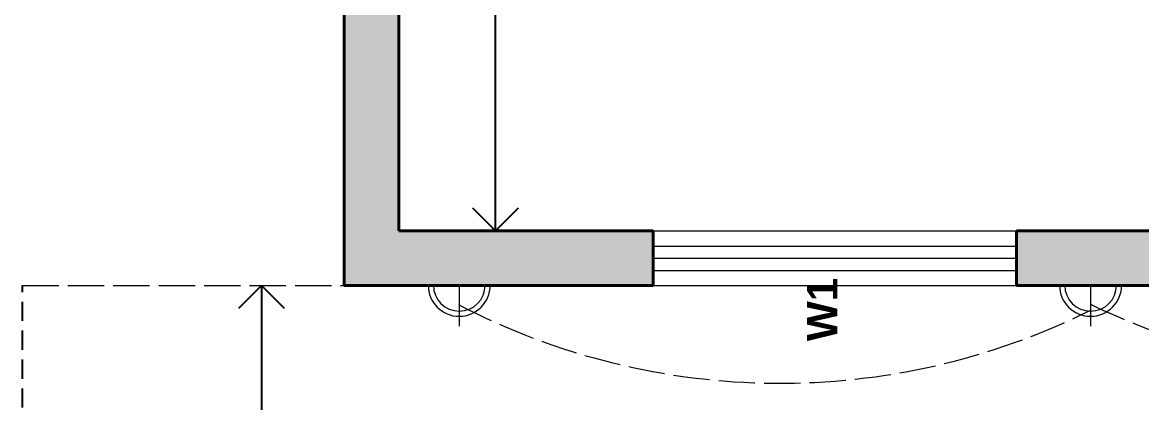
# Model space of a CAD drawing. Header units: inches. Extents: x 463 to 1759, y 367 to 863.
# Drawn here: x 463.2 to 647.9, y 501.5 to 564.2 of the extents above; entities that cross this region are included whole.
import ezdxf

# ---------------------------------------------------------------- set-up
doc = ezdxf.new("R2010")
doc.units = ezdxf.units.IN
doc.header["$LTSCALE"] = 0.5
doc.header["$MEASUREMENT"] = 0
for name, pattern in [('ACAD_ISO02W100', [15, 12, -3]), ('CONTINUA', [0]), ('HIDDEN', [9.525, 6.35, -3.175])]:
    doc.linetypes.add(name, pattern=pattern)
doc.layers.get('0').update_dxf_attribs({"true_color": 0xf5a14d})
for name, color, linetype, lineweight in [('DIMENSION', 7, 'CONTINUA', 9), ('FALSE CEILING LIGHTS', 30, 'Continuous', 20), ('Wall', 7, 'Continuous', 40), ('WALL HATCH', 251, 'Continuous', 5)]:
    doc.layers.add(name, color=color, linetype=linetype, lineweight=lineweight)
doc.layers.add('LAWN', color=170, linetype='Continuous', lineweight=5, plot=False)
doc.layers.add('Roof', color=7, linetype='HIDDEN')
doc.layers.add('WINDOW', color=7, linetype='Continuous', lineweight=13, true_color=0xff7070)
doc.styles.get("Standard").update_dxf_attribs({"font": 'arialbd.ttf'})
doc.dimstyles.new('ISO-25', dxfattribs={"dimscale": 3, "dimtxt": 2.5, "dimasz": 2.5, "dimexe": 1.25, "dimexo": 0.625, "dimtad": 0, "dimlunit": 3, "dimtxsty": 'Standard', "dimblk": 'OPEN90', "dimcen": 2.5, "dimse1": 1, "dimse2": 1, "dimclrd": 2, "dimadec": 0, "dimazin": 0, "dimtfac": 1, "dimtmove": 0, "dimatfit": 3, "dimfxl": 1, "dimarcsym": 0})

# ---------------------------------------------------------------- blocks, each defined once
blk = doc.blocks.new('_Open90')
at = {"color": 0, "linetype": 'ByBlock', "lineweight": -2}
for p, q in [((-0.5, 0.5), (0, 0)), ((0, 0), (-1, 0)), ((0, 0), (-0.5, -0.5))]:
    blk.add_line(p, q, dxfattribs=at)
blk = doc.blocks.new('*D4')
at = {"layer": 'Defpoints', "color": 0, "lineweight": 5, "transparency": 16777216}
for p in [(525.28, 673.78), (541.26, 673.78), (525.28, 529.78)]:
    blk.add_point(p, dxfattribs=at)
at = {"layer": 'DIMENSION', "color": 2, "lineweight": -2, "transparency": 16777216}
for p, q in [((541.26, 666.28), (541.26, 610.08)), ((541.26, 537.28), (541.26, 593.47))]:
    blk.add_line(p, q, dxfattribs=at)
at = {"layer": 'DIMENSION', "color": 2, "lineweight": -2, "transparency": 16777216, "xscale": 7.5, "yscale": 7.5, "zscale": 7.5}
for p, rotation in [((541.26, 673.78), 90), ((541.26, 529.78), 270)]:
    blk.add_blockref('_Open90', p, dxfattribs=dict(at, rotation=rotation))
at = {"layer": 'DIMENSION', "color": 0, "transparency": 16777216, "insert": (541.26, 601.78), "char_height": 7.5, "attachment_point": 5, "rotation": 90}
blk.add_mtext("12'", dxfattribs=at)
blk = doc.blocks.new('*D25')
at = {"layer": 'Defpoints', "color": 0, "lineweight": 5, "transparency": 16777216}
for p in [(489.74, 520.79), (489.74, 367.29), (502.62, 367.29)]:
    blk.add_point(p, dxfattribs=at)
at = {"layer": 'DIMENSION', "color": 2, "lineweight": -2, "transparency": 16777216}
for p, q in [((502.62, 513.29), (502.62, 463.82)), ((502.62, 374.79), (502.62, 424.25))]:
    blk.add_line(p, q, dxfattribs=at)
at = {"layer": 'DIMENSION', "color": 2, "lineweight": -2, "transparency": 16777216, "xscale": 7.5, "yscale": 7.5, "zscale": 7.5}
for p, rotation in [((502.62, 520.79), 90), ((502.62, 367.29), 270)]:
    blk.add_blockref('_Open90', p, dxfattribs=dict(at, rotation=rotation))
at = {"layer": 'DIMENSION', "color": 0, "lineweight": 5, "transparency": 16777216, "insert": (502.62, 444.04), "char_height": 7.5, "attachment_point": 5, "rotation": 90}
blk.add_mtext('12\'-9.5"', dxfattribs=at)

msp = doc.modelspace()

# ---------------------------------------------------------------- hatches: boundary and pattern name
at = {"layer": 'WALL HATCH'}
h = msp.add_hatch(color=256, dxfattribs=at)
h.dxf.hatch_style = 1
h.paths.add_polyline_path([(516.285, 571.776), (516.285, 520.776), (567.285, 520.776), (567.285, 529.776), (525.285, 529.776), (525.285, 571.776)])
h = msp.add_hatch(color=256, dxfattribs=at)
h.dxf.hatch_style = 1
h.paths.add_polyline_path([(627.285, 529.776), (627.285, 520.776), (700.666, 520.866), (700.666, 529.866), (669.285, 529.776)])

# ---------------------------------------------------------------- linework, layer by layer
at = {"layer": 'DIMENSION', "linetype": 'ACAD_ISO02W100', "lineweight": 5}
msp.add_line((463.169, 520.788), (516.317, 520.788), dxfattribs=at)
at = {"layer": 'FALSE CEILING LIGHTS', "color": 30, "lineweight": 5, "true_color": 0xe78d18}
for p, q in [((528.434, 520.819), (541.913, 520.819)), ((535.321, 514.079), (535.321, 520.819)), ((632.649, 520.819), (646.128, 520.819)), ((639.536, 514.079), (639.536, 520.819))]:
    msp.add_line(p, q, dxfattribs=at)
for centre, radius in [((535.277, 520.819), 5.125), ((535.277, 520.819), 4.271), ((639.492, 520.819), 5.125), ((639.492, 520.819), 4.271)]:
    msp.add_arc(centre, radius, 180, 0, dxfattribs=at)
at = {"layer": 'LAWN', "linetype": 'ACAD_ISO02W100', "lineweight": 5}
for centre, radius, start, end in [((588.234, 619.719), 115.065, 242.53973, 296.47779), ((691.206, 625.588), 119.677, 244.44471, 295.55529)]:
    msp.add_arc(centre, radius, start, end, dxfattribs=at)
at = {"layer": 'Roof'}
msp.add_line((463.169, 367.288), (463.169, 520.788), dxfattribs=at)
at = {"layer": 'Wall'}
for p, q in [((516.285, 571.776), (516.285, 520.776)), ((525.285, 571.776), (525.285, 529.776)), ((525.285, 529.776), (567.285, 529.776)), ((567.285, 529.776), (567.285, 520.776)), ((627.285, 529.776), (627.285, 520.776)), ((627.285, 529.776), (669.285, 529.776)), ((516.285, 520.776), (567.285, 520.776)), ((627.285, 520.776), (673.785, 520.776))]:
    msp.add_line(p, q, dxfattribs=at)
at = {"layer": 'WINDOW'}
for p, q in [((567.285, 529.776), (627.285, 529.776)), ((567.285, 527.276), (627.285, 527.276)), ((567.285, 525.276), (627.285, 525.276)), ((567.285, 523.276), (627.285, 523.276)), ((567.285, 520.776), (627.285, 520.776))]:
    msp.add_line(p, q, dxfattribs=at)

# ---------------------------------------------------------------- texts
at = {"layer": 'WINDOW', "lineweight": 5}
msp.add_text('W1', height=5, rotation=90, dxfattribs=at).set_placement((597.698, 511.59))

# ---------------------------------------------------------------- dimensions: what is measured, and where the dimension line sits
at = {"layer": 'DIMENSION'}
dim = msp.add_linear_dim(base=(541.257, 673.776), p1=(525.285, 529.776), p2=(525.285, 673.776), angle=90, dimstyle='ISO-25', dxfattribs=at)
dim.commit()
dim.dimension.update_dxf_attribs({"geometry": '*D4', "text_midpoint": (541.257, 601.776)})
at = {"layer": 'DIMENSION', "lineweight": 5}
dim = msp.add_linear_dim(base=(502.617, 367.288), p1=(489.743, 520.788), p2=(489.743, 367.288), angle=90, dimstyle='ISO-25', dxfattribs=at)
dim.commit()
dim.dimension.update_dxf_attribs({"geometry": '*D25', "text_midpoint": (502.617, 444.038)})

doc.saveas('drawing.dxf')
